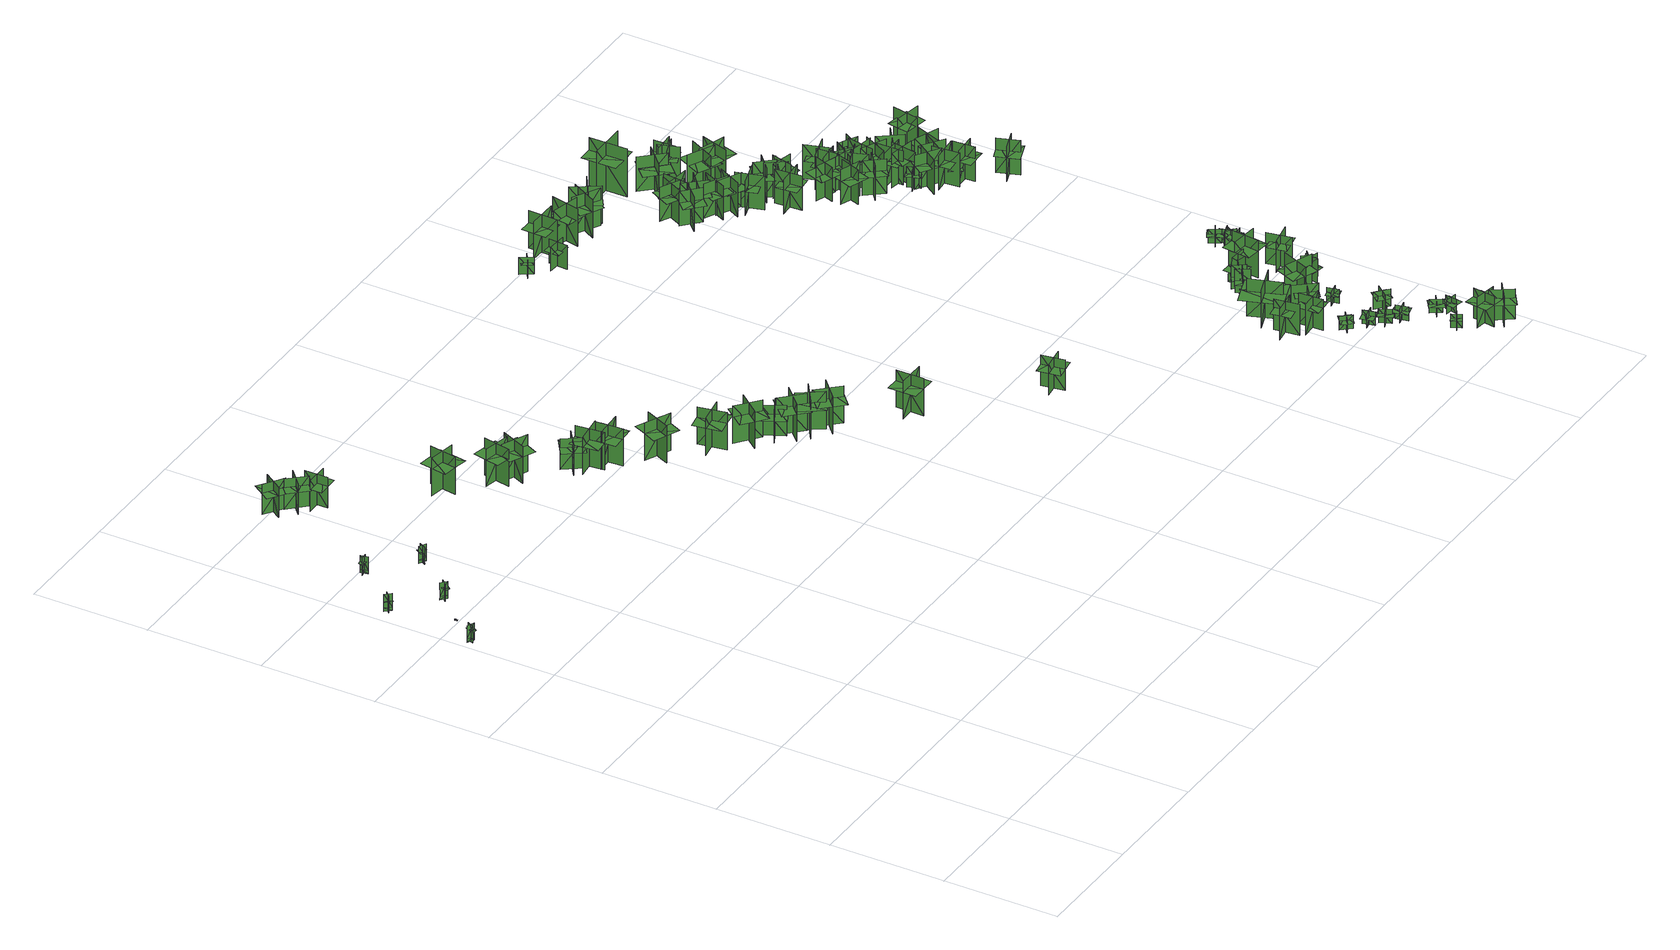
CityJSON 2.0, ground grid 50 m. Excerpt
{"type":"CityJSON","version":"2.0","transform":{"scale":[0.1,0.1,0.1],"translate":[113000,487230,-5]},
"CityObjects":{
"tree1":{"type":"SolitaryVegetationObject","geometry":[{"type":"MultiSurface","lod":"1","boundaries":[[[0,1,2]],[[0,2,3]],[[4,5,6]],[[4,6,7]],[[8,9,5]],[[8,5,4]],[[10,11,1]],[[10,1,0]],[[12,13,14]],[[12,14,15]],[[16,17,18]],[[16,18,19]]]}]},
"tree2":{"type":"SolitaryVegetationObject","geometry":[{"type":"MultiSurface","lod":"1","boundaries":[[[20,21,22]],[[20,22,23]],[[24,25,26]],[[24,26,27]],[[28,29,25]],[[28,25,24]],[[30,31,21]],[[30,21,20]],[[32,33,34]],[[32,34,35]],[[36,37,38]],[[36,38,39]]]}]},
"tree3":{"type":"SolitaryVegetationObject","geometry":[{"type":"MultiSurface","lod":"1","boundaries":[[[40,41,42]],[[40,42,43]],[[44,45,46]],[[44,46,47]],[[48,49,45]],[[48,45,44]],[[50,51,41]],[[50,41,40]],[[52,53,54]],[[52,54,55]],[[56,57,58]],[[56,58,59]]]}]},
"tree4":{"type":"SolitaryVegetationObject","geometry":[{"type":"MultiSurface","lod":"1","boundaries":[[[60,61,62]],[[60,62,63]],[[64,65,66]],[[64,66,67]],[[68,69,65]],[[68,65,64]],[[70,71,61]],[[70,61,60]],[[72,73,74]],[[72,74,75]],[[76,77,78]],[[76,78,79]]]}]},
"tree5":{"type":"SolitaryVegetationObject","geometry":[{"type":"MultiSurface","lod":"1","boundaries":[[[80,81,82]],[[80,82,83]],[[84,85,86]],[[84,86,87]],[[88,89,85]],[[88,85,84]],[[90,91,81]],[[90,81,80]],[[92,93,94]],[[92,94,95]],[[96,97,98]],[[96,98,99]]]}]},
"tree6":{"type":"SolitaryVegetationObject","geometry":[{"type":"MultiSurface","lod":"1","boundaries":[[[100,101,102]],[[100,102,103]],[[104,105,106]],[[104,106,107]],[[108,109,105]],[[108,105,104]],[[110,111,101]],[[110,101,100]],[[112,113,114]],[[112,114,115]],[[116,117,118]],[[116,118,119]]]}]},
"tree7":{"type":"SolitaryVegetationObject","geometry":[{"type":"MultiSurface","lod":"1","boundaries":[[[120,121,122]],[[120,122,123]],[[124,125,126]],[[124,126,127]],[[128,129,130]],[[128,130,131]],[[128,131,132]],[[128,132,133]]]}]},
"tree8":{"type":"SolitaryVegetationObject","geometry":[{"type":"MultiSurface","lod":"1","boundaries":[[[134,135,136]],[[134,136,137]],[[138,139,140]],[[138,140,141]],[[142,143,144]],[[142,144,145]],[[142,145,146]],[[142,146,147]]]}]},
"tree9":{"type":"SolitaryVegetationObject","geometry":[{"type":"MultiSurface","lod":"1","boundaries":[[[148,149,150]],[[148,150,151]],[[152,153,154]],[[152,154,155]],[[156,157,158]],[[156,158,159]],[[156,159,160]],[[156,160,161]]]}]},
"tree10":{"type":"SolitaryVegetationObject","geometry":[{"type":"MultiSurface","lod":"1","boundaries":[[[162,163,164]],[[162,164,165]],[[166,167,168]],[[166,168,169]],[[170,171,172]],[[170,172,173]],[[170,173,174]],[[170,174,175]]]}]},
"tree11":{"type":"SolitaryVegetationObject","geometry":[{"type":"MultiSurface","lod":"1","boundaries":[[[176,177,178]],[[176,178,179]],[[180,181,182]],[[180,182,183]],[[184,185,186]],[[184,186,187]],[[184,187,188]],[[184,188,189]]]}]},
"tree12":{"type":"SolitaryVegetationObject","geometry":[{"type":"MultiSurface","lod":"1","boundaries":[[[190,191,192]],[[190,192,193]],[[194,195,196]],[[194,196,197]],[[198,199,200]],[[198,200,201]],[[198,201,202]],[[198,202,203]]]}]},
"tree13":{"type":"SolitaryVegetationObject","geometry":[{"type":"MultiSurface","lod":"1","boundaries":[[[204,205,206]],[[204,206,207]],[[208,209,210]],[[208,210,211]],[[212,213,214]],[[212,214,215]],[[212,215,216]],[[212,216,217]]]}]},
"tree14":{"type":"SolitaryVegetationObject","geometry":[{"type":"MultiSurface","lod":"1","boundaries":[[[218,219,220]],[[218,220,221]],[[222,223,224]],[[222,224,225]],[[226,227,228]],[[226,228,229]],[[226,229,230]],[[226,230,231]]]}]},
"tree15":{"type":"SolitaryVegetationObject","geometry":[{"type":"MultiSurface","lod":"1","boundaries":[[[232,233,234]],[[232,234,235]],[[236,237,238]],[[236,238,239]],[[240,241,242]],[[240,242,243]],[[240,243,244]],[[240,244,245]]]}]},
"tree16":{"type":"SolitaryVegetationObject","geometry":[{"type":"MultiSurface","lod":"1","boundaries":[[[246,247,248]],[[246,248,249]],[[250,251,252]],[[250,252,253]],[[254,255,256]],[[254,256,257]],[[254,257,258]],[[254,258,259]]]}]},
"tree17":{"type":"SolitaryVegetationObject","geometry":[{"type":"MultiSurface","lod":"1","boundaries":[[[260,261,262]],[[260,262,263]],[[264,265,266]],[[264,266,267]],[[268,269,270]],[[268,270,271]],[[268,271,272]],[[268,272,273]]]}]},
"tree18":{"type":"SolitaryVegetationObject","geometry":[{"type":"MultiSurface","lod":"1","boundaries":[[[274,275,276]],[[274,276,277]],[[278,279,280]],[[278,280,281]],[[282,283,284]],[[282,284,285]],[[282,285,286]],[[282,286,287]]]}]},
"tree19":{"type":"SolitaryVegetationObject","geometry":[{"type":"MultiSurface","lod":"1","boundaries":[[[288,289,290]],[[288,290,291]],[[292,293,294]],[[292,294,295]],[[296,297,298]],[[296,298,299]],[[296,299,300]],[[296,300,301]]]}]},
"tree20":{"type":"SolitaryVegetationObject","geometry":[{"type":"MultiSurface","lod":"1","boundaries":[[[302,303,304]],[[302,304,305]],[[306,307,308]],[[306,308,309]],[[310,311,312]],[[310,312,313]],[[310,313,314]],[[310,314,315]]]}]},
"tree21":{"type":"SolitaryVegetationObject","geometry":[{"type":"MultiSurface","lod":"1","boundaries":[[[316,317,318]],[[316,318,319]],[[320,321,322]],[[320,322,323]],[[324,325,326]],[[324,326,327]],[[324,327,328]],[[324,328,329]]]}]},
"tree22":{"type":"SolitaryVegetationObject","geometry":[{"type":"MultiSurface","lod":"1","boundaries":[[[330,331,332]],[[330,332,333]],[[334,335,336]],[[334,336,337]],[[338,339,340]],[[338,340,341]],[[338,341,342]],[[338,342,343]]]}]},
"tree23":{"type":"SolitaryVegetationObject","geometry":[{"type":"MultiSurface","lod":"1","boundaries":[[[344,345,346]],[[344,346,347]],[[348,349,350]],[[348,350,351]],[[352,353,354]],[[352,354,355]],[[352,355,356]],[[352,356,357]]]}]},
"tree24":{"type":"SolitaryVegetationObject","geometry":[{"type":"MultiSurface","lod":"1","boundaries":[[[358,359,360]],[[358,360,361]],[[362,363,364]],[[362,364,365]],[[366,367,368]],[[366,368,369]],[[366,369,370]],[[366,370,371]]]}]},
"tree25":{"type":"SolitaryVegetationObject","geometry":[{"type":"MultiSurface","lod":"1","boundaries":[[[372,373,374]],[[372,374,375]],[[376,377,378]],[[376,378,379]],[[380,381,382]],[[380,382,383]],[[380,383,384]],[[380,384,385]]]}]},
"tree26":{"type":"SolitaryVegetationObject","geometry":[{"type":"MultiSurface","lod":"1","boundaries":[[[386,387,388]],[[386,388,389]],[[390,391,392]],[[390,392,393]],[[394,395,396]],[[394,396,397]],[[394,397,398]],[[394,398,399]]]}]},
"tree27":{"type":"SolitaryVegetationObject","geometry":[{"type":"MultiSurface","lod":"1","boundaries":[[[400,401,402]],[[400,402,403]],[[404,405,406]],[[404,406,407]],[[408,409,410]],[[408,410,411]],[[408,411,412]],[[408,412,413]]]}]},
"tree28":{"type":"SolitaryVegetationObject","geometry":[{"type":"MultiSurface","lod":"1","boundaries":[[[414,415,416]],[[414,416,417]],[[418,419,420]],[[418,420,421]],[[422,423,424]],[[422,424,425]],[[422,426,427]],[[422,427,423]]]}]},
"tree29":{"type":"SolitaryVegetationObject","geometry":[{"type":"MultiSurface","lod":"1","boundaries":[[[428,429,430]],[[428,430,431]],[[432,433,434]],[[432,434,435]],[[436,437,438]],[[436,438,439]],[[436,439,440]],[[436,440,441]]]}]},
"tree30":{"type":"SolitaryVegetationObject","geometry":[{"type":"MultiSurface","lod":"1","boundaries":[[[442,443,444]],[[442,444,445]],[[446,447,448]],[[446,448,449]],[[450,451,452]],[[450,452,453]],[[450,454,455]],[[450,455,451]]]}]},
"tree31":{"type":"SolitaryVegetationObject","geometry":[{"type":"MultiSurface","lod":"1","boundaries":[[[456,457,458]],[[456,458,459]],[[460,461,462]],[[460,462,463]],[[464,465,466]],[[464,466,467]],[[464,467,468]],[[464,468,469]]]}]},
"tree32":{"type":"SolitaryVegetationObject","geometry":[{"type":"MultiSurface","lod":"1","boundaries":[[[470,471,472]],[[470,472,473]],[[474,475,476]],[[474,476,477]],[[478,479,480]],[[478,480,481]],[[478,481,482]],[[478,482,483]]]}]},
"tree33":{"type":"SolitaryVegetationObject","geometry":[{"type":"MultiSurface","lod":"1","boundaries":[[[484,485,486]],[[484,486,487]],[[488,489,490]],[[488,490,491]],[[492,493,494]],[[492,494,495]],[[492,495,496]],[[492,496,497]]]}]},
"tree34":{"type":"SolitaryVegetationObject","geometry":[{"type":"MultiSurface","lod":"1","boundaries":[[[498,499,500]],[[498,500,501]],[[502,503,504]],[[502,504,505]],[[506,507,508]],[[506,508,509]],[[506,509,510]],[[506,510,511]]]}]},
"tree35":{"type":"SolitaryVegetationObject","geometry":[{"type":"MultiSurface","lod":"1","boundaries":[[[512,513,514]],[[512,514,515]],[[516,517,518]],[[516,518,519]],[[520,521,522]],[[520,522,523]],[[520,524,525]],[[520,525,521]]]}]},
"tree36":{"type":"SolitaryVegetationObject","geometry":[{"type":"MultiSurface","lod":"1","boundaries":[[[526,527,528]],[[526,528,529]],[[530,531,532]],[[530,532,533]],[[534,535,536]],[[534,536,537]],[[534,537,538]],[[534,538,539]]]}]},
"tree37":{"type":"SolitaryVegetationObject","geometry":[{"type":"MultiSurface","lod":"1","boundaries":[[[540,541,542]],[[540,542,543]],[[544,545,546]],[[544,546,547]],[[548,549,550]],[[548,550,551]],[[548,551,552]],[[548,552,553]]]}]},
"tree38":{"type":"SolitaryVegetationObject","geometry":[{"type":"MultiSurface","lod":"1","boundaries":[[[554,555,556]],[[554,556,557]],[[558,559,560]],[[558,560,561]],[[562,563,564]],[[562,564,565]],[[562,565,566]],[[562,566,567]]]}]},
"tree39":{"type":"SolitaryVegetationObject","geometry":[{"type":"MultiSurface","lod":"1","boundaries":[[[568,569,570]],[[568,570,571]],[[572,573,574]],[[572,574,575]],[[576,577,578]],[[576,578,579]],[[576,579,580]],[[576,580,581]]]}]},
"tree40":{"type":"SolitaryVegetationObject","geometry":[{"type":"MultiSurface","lod":"1","boundaries":[[[582,583,584]],[[582,584,585]],[[586,587,588]],[[586,588,589]],[[590,591,587]],[[590,587,586]],[[592,593,583]],[[592,583,582]],[[582,583,594]],[[582,594,595]],[[582,596,597]],[[582,597,583]]]}]},
"tree41":{"type":"SolitaryVegetationObject","geometry":[{"type":"MultiSurface","lod":"1","boundaries":[[[598,599,600]],[[598,600,601]],[[602,603,604]],[[602,604,605]],[[606,607,608]],[[606,608,609]],[[606,609,610]],[[606,610,611]]]}]},
"tree42":{"type":"SolitaryVegetationObject","geometry":[{"type":"MultiSurface","lod":"1","boundaries":[[[612,613,614]],[[612,614,615]],[[616,617,618]],[[616,618,619]],[[620,621,622]],[[620,622,623]],[[620,624,625]],[[620,625,621]]]}]},
"tree43":{"type":"SolitaryVegetationObject","geometry":[{"type":"MultiSurface","lod":"1","boundaries":[[[626,627,628]],[[626,628,629]],[[630,631,632]],[[630,632,633]],[[634,635,636]],[[634,636,637]],[[634,637,638]],[[634,638,639]]]}]},
"tree44":{"type":"SolitaryVegetationObject","geometry":[{"type":"MultiSurface","lod":"1","boundaries":[[[640,641,642]],[[640,642,643]],[[644,645,646]],[[644,646,647]],[[648,649,650]],[[648,650,651]],[[648,651,652]],[[648,652,653]]]}]},
"tree45":{"type":"SolitaryVegetationObject","geometry":[{"type":"MultiSurface","lod":"1","boundaries":[[[654,655,656]],[[654,656,657]],[[658,659,660]],[[658,660,661]],[[662,663,659]],[[662,659,658]],[[664,665,655]],[[664,655,654]],[[654,655,666]],[[654,666,667]],[[654,668,669]],[[654,669,655]]]}]},
"tree46":{"type":"SolitaryVegetationObject","geometry":[{"type":"MultiSurface","lod":"1","boundaries":[[[670,671,672]],[[670,672,673]],[[674,675,676]],[[674,676,677]],[[678,679,680]],[[678,680,681]],[[678,682,683]],[[678,683,679]]]}]},
"tree47":{"type":"SolitaryVegetationObject","geometry":[{"type":"MultiSurface","lod":"1","boundaries":[[[684,685,686]],[[684,686,687]],[[688,689,690]],[[688,690,691]],[[692,693,694]],[[692,694,695]],[[692,695,696]],[[692,696,697]]]}]},
"tree48":{"type":"SolitaryVegetationObject","geometry":[{"type":"MultiSurface","lod":"1","boundaries":[[[698,699,700]],[[698,700,701]],[[702,703,704]],[[702,704,705]],[[706,707,708]],[[706,708,709]],[[706,709,710]],[[706,710,711]]]}]},
"tree49":{"type":"SolitaryVegetationObject","geometry":[{"type":"MultiSurface","lod":"1","boundaries":[[[712,713,714]],[[712,714,715]],[[716,717,718]],[[716,718,719]],[[720,721,722]],[[720,722,723]],[[720,723,724]],[[720,724,725]]]}]},
"tree50":{"type":"SolitaryVegetationObject","geometry":[{"type":"MultiSurface","lod":"1","boundaries":[[[726,727,728]],[[726,728,729]],[[730,731,732]],[[730,732,733]],[[734,735,731]],[[734,731,730]],[[736,737,727]],[[736,727,726]],[[726,727,738]],[[726,738,739]],[[726,740,741]],[[726,741,727]]]}]},
"tree51":{"type":"SolitaryVegetationObject","geometry":[{"type":"MultiSurface","lod":"1","boundaries":[[[742,743,744]],[[742,744,745]],[[746,747,748]],[[746,748,749]],[[750,751,752]],[[750,752,753]],[[750,753,754]],[[750,754,755]]]}]},
"tree52":{"type":"SolitaryVegetationObject","geometry":[{"type":"MultiSurface","lod":"1","boundaries":[[[756,757,758]],[[756,758,759]],[[760,761,762]],[[760,762,763]],[[764,765,766]],[[764,766,767]],[[764,767,768]],[[764,768,769]]]}]},
"tree53":{"type":"SolitaryVegetationObject","geometry":[{"type":"MultiSurface","lod":"1","boundaries":[[[770,771,772]],[[770,772,773]],[[774,775,776]],[[774,776,777]],[[778,779,780]],[[778,780,781]],[[778,781,782]],[[778,782,783]]]}]},
"tree54":{"type":"SolitaryVegetationObject","geometry":[{"type":"MultiSurface","lod":"1","boundaries":[[[784,785,786]],[[784,786,787]],[[788,789,790]],[[788,790,791]],[[792,793,794]],[[792,794,795]],[[792,795,796]],[[792,796,797]]]}]},
"tree55":{"type":"SolitaryVegetationObject","geometry":[{"type":"MultiSurface","lod":"1","boundaries":[[[798,799,800]],[[798,800,801]],[[802,803,804]],[[802,804,805]],[[806,807,808]],[[806,808,809]],[[806,809,810]],[[806,810,811]]]}]},
"tree56":{"type":"SolitaryVegetationObject","geometry":[{"type":"MultiSurface","lod":"1","boundaries":[[[812,813,814]],[[812,814,815]],[[816,817,818]],[[816,818,819]],[[820,821,822]],[[820,822,823]],[[820,823,824]],[[820,824,825]]]}]},
"tree57":{"type":"SolitaryVegetationObject","geometry":[{"type":"MultiSurface","lod":"1","boundaries":[[[826,827,828]],[[826,828,829]],[[830,831,832]],[[830,832,833]],[[834,835,831]],[[834,831,830]],[[836,837,827]],[[836,827,826]],[[826,827,838]],[[826,838,839]],[[826,840,841]],[[826,841,827]]]}]},
"tree58":{"type":"SolitaryVegetationObject","geometry":[{"type":"MultiSurface","lod":"1","boundaries":[[[842,843,844]],[[842,844,845]],[[846,847,848]],[[846,848,849]],[[850,851,847]],[[850,847,846]],[[852,853,843]],[[852,843,842]],[[842,843,854]],[[842,854,855]],[[842,856,857]],[[842,857,843]]]}]},
"tree59":{"type":"SolitaryVegetationObject","geometry":[{"type":"MultiSurface","lod":"1","boundaries":[[[858,859,860]],[[858,860,861]],[[862,863,864]],[[862,864,865]],[[866,867,868]],[[866,868,869]],[[866,869,870]],[[866,870,871]]]}]},
"tree60":{"type":"SolitaryVegetationObject","geometry":[{"type":"MultiSurface","lod":"1","boundaries":[[[872,873,874]],[[872,874,875]],[[876,877,878]],[[876,878,879]],[[880,881,882]],[[880,882,883]],[[880,883,884]],[[880,884,885]]]}]},
"tree61":{"type":"SolitaryVegetationObject","geometry":[{"type":"MultiSurface","lod":"1","boundaries":[[[886,887,888]],[[886,888,889]],[[890,891,892]],[[890,892,893]],[[894,895,896]],[[894,896,897]],[[894,898,899]],[[894,899,895]]]}]},
"tree62":{"type":"SolitaryVegetationObject","geometry":[{"type":"MultiSurface","lod":"1","boundaries":[[[900,901,902]],[[900,902,903]],[[904,905,906]],[[904,906,907]],[[908,909,910]],[[908,910,911]],[[908,912,913]],[[908,913,909]]]}]},
"tree63":{"type":"SolitaryVegetationObject","geometry":[{"type":"MultiSurface","lod":"1","boundaries":[[[914,915,916]],[[914,916,917]],[[918,919,920]],[[918,920,921]],[[922,923,924]],[[922,924,925]],[[922,925,926]],[[922,926,927]]]}]},
"tree64":{"type":"SolitaryVegetationObject","geometry":[{"type":"MultiSurface","lod":"1","boundaries":[[[928,929,930]],[[928,930,931]],[[932,933,934]],[[932,934,935]],[[936,937,938]],[[936,938,939]],[[936,939,940]],[[936,940,941]]]}]},
"tree65":{"type":"SolitaryVegetationObject","geometry":[{"type":"MultiSurface","lod":"1","boundaries":[[[942,943,944]],[[942,944,945]],[[946,947,948]],[[946,948,949]],[[950,951,952]],[[950,952,953]],[[950,954,955]],[[950,955,951]]]}]},
"tree66":{"type":"SolitaryVegetationObject","geometry":[{"type":"MultiSurface","lod":"1","boundaries":[[[956,957,958]],[[956,958,959]],[[960,961,962]],[[960,962,963]],[[964,965,966]],[[964,966,967]],[[964,968,969]],[[964,969,965]]]}]},
"tree67":{"type":"SolitaryVegetationObject","geometry":[{"type":"MultiSurface","lod":"1","boundaries":[[[970,971,972]],[[970,972,973]],[[974,975,976]],[[974,976,977]],[[978,979,980]],[[978,980,981]],[[978,981,982]],[[978,982,983]]]}]},
"tree68":{"type":"SolitaryVegetationObject","geometry":[{"type":"MultiSurface","lod":"1","boundaries":[[[984,985,986]],[[984,986,987]],[[988,989,990]],[[988,990,991]],[[992,993,994]],[[992,994,995]],[[992,995,996]],[[992,996,997]]]}]},
"tree69":{"type":"SolitaryVegetationObject","geometry":[{"type":"MultiSurface","lod":"1","boundaries":[[[998,999,1000]],[[998,1000,1001]],[[1002,1003,1004]],[[1002,1004,1005]],[[1006,1007,1008]],[[1006,1008,1009]],[[1006,1009,1010]],[[1006,1010,1011]]]}]},
"tree70":{"type":"SolitaryVegetationObject","geometry":[{"type":"MultiSurface","lod":"1","boundaries":[[[1012,1013,1014]],[[1012,1014,1015]],[[1016,1017,1018]],[[1016,1018,1019]],[[1020,1021,1022]],[[1020,1022,1023]],[[1020,1023,1024]],[[1020,1024,1025]]]}]},
"tree71":{"type":"SolitaryVegetationObject","geometry":[{"type":"MultiSurface","lod":"1","boundaries":[[[1026,1027,1028]],[[1026,1028,1029]],[[1030,1031,1032]],[[1030,1032,1033]],[[1034,1035,1036]],[[1034,1036,1037]],[[1034,1038,1039]],[[1034,1039,1035]]]}]},
"tree72":{"type":"SolitaryVegetationObject","geometry":[{"type":"MultiSurface","lod":"1","boundaries":[[[1040,1041,1042]],[[1040,1042,1043]],[[1044,1045,1046]],[[1044,1046,1047]],[[1048,1049,1050]],[[1048,1050,1051]],[[1048,1051,1052]],[[1048,1052,1053]]]}]},
"tree73":{"type":"SolitaryVegetationObject","geometry":[{"type":"MultiSurface","lod":"1","boundaries":[[[1054,1055,1056]],[[1054,1056,1057]],[[1058,1059,1060]],[[1058,1060,1061]],[[1062,1063,1064]],[[1062,1064,1065]],[[1062,1065,1066]],[[1062,1066,1067]]]}]},
"tree74":{"type":"SolitaryVegetationObject","geometry":[{"type":"MultiSurface","lod":"1","boundaries":[[[1068,1069,1070]],[[1068,1070,1071]],[[1072,1073,1074]],[[1072,1074,1075]],[[1076,1077,1078]],[[1076,1078,1079]],[[1076,1079,1080]],[[1076,1080,1081]]]}]},
"tree75":{"type":"SolitaryVegetationObject","geometry":[{"type":"MultiSurface","lod":"1","boundaries":[[[1082,1083,1084]],[[1082,1084,1085]],[[1086,1087,1088]],[[1086,1088,1089]],[[1090,1091,1092]],[[1090,1092,1093]],[[1090,1094,1095]],[[1090,1095,1091]]]}]},
"tree76":{"type":"SolitaryVegetationObject","geometry":[{"type":"MultiSurface","lod":"1","boundaries":[[[1096,1097,1098]],[[1096,1098,1099]],[[1100,1101,1102]],[[1100,1102,1103]],[[1104,1105,1106]],[[1104,1106,1107]],[[1104,1108,1109]],[[1104,1109,1105]]]}]},
"tree77":{"type":"SolitaryVegetationObject","geometry":[{"type":"MultiSurface","lod":"1","boundaries":[[[1110,1111,1112]],[[1110,1112,1113]],[[1114,1115,1116]],[[1114,1116,1117]],[[1118,1119,1120]],[[1118,1120,1121]],[[1118,1121,1122]],[[1118,1122,1123]]]}]},
"tree78":{"type":"SolitaryVegetationObject","geometry":[{"type":"MultiSurface","lod":"1","boundaries":[[[1124,1125,1126]],[[1124,1126,1127]],[[1128,1129,1130]],[[1128,1130,1131]],[[1132,1133,1134]],[[1132,1134,1135]],[[1132,1135,1136]],[[1132,1136,1137]]]}]},
"tree79":{"type":"SolitaryVegetationObject","geometry":[{"type":"MultiSurface","lod":"1","boundaries":[[[1138,1139,1140]],[[1138,1140,1141]],[[1142,1143,1144]],[[1142,1144,1145]],[[1146,1147,1148]],[[1146,1148,1149]],[[1146,1150,1151]],[[1146,1151,1147]]]}]},
"tree80":{"type":"SolitaryVegetationObject","geometry":[{"type":"MultiSurface","lod":"1","boundaries":[[[1152,1153,1154]],[[1152,1154,1155]],[[1156,1157,1158]],[[1156,1158,1159]],[[1160,1161,1162]],[[1160,1162,1163]],[[1160,1164,1165]],[[1160,1165,1161]]]}]},
"tree81":{"type":"SolitaryVegetationObject","geometry":[{"type":"MultiSurface","lod":"1","boundaries":[[[1166,1167,1168]],[[1166,1168,1169]],[[1170,1171,1172]],[[1170,1172,1173]],[[1174,1175,1176]],[[1174,1176,1177]],[[1174,1177,1178]],[[1174,1178,1179]]]}]},
"tree82":{"type":"SolitaryVegetationObject","geometry":[{"type":"MultiSurface","lod":"1","boundaries":[[[1180,1181,1182]],[[1180,1182,1183]],[[1184,1185,1186]],[[1184,1186,1187]],[[1188,1189,1190]],[[1188,1190,1191]],[[1188,1191,1192]],[[1188,1192,1193]]]}]},
"tree83":{"type":"SolitaryVegetationObject","geometry":[{"type":"MultiSurface","lod":"1","boundaries":[[[1194,1195,1196]],[[1194,1196,1197]],[[1198,1199,1200]],[[1198,1200,1201]],[[1202,1203,1204]],[[1202,1204,1205]],[[1202,1205,1206]],[[1202,1206,1207]]]}]},
"tree84":{"type":"SolitaryVegetationObject","geometry":[{"type":"MultiSurface","lod":"1","boundaries":[[[1208,1209,1210]],[[1208,1210,1211]],[[1212,1213,1214]],[[1212,1214,1215]],[[1216,1217,1218]],[[1216,1218,1219]],[[1216,1220,1221]],[[1216,1221,1217]]]}]},
"tree85":{"type":"SolitaryVegetationObject","geometry":[{"type":"MultiSurface","lod":"1","boundaries":[[[1222,1223,1224]],[[1222,1224,1225]],[[1226,1227,1228]],[[1226,1228,1229]],[[1230,1231,1232]],[[1230,1232,1233]],[[1230,1233,1234]],[[1230,1234,1235]]]}]},
"tree86":{"type":"SolitaryVegetationObject","geometry":[{"type":"MultiSurface","lod":"1","boundaries":[[[1236,1237,1238]],[[1236,1238,1239]],[[1240,1241,1242]],[[1240,1242,1243]],[[1244,1245,1246]],[[1244,1246,1247]],[[1244,1247,1248]],[[1244,1248,1249]]]}]},
"tree87":{"type":"SolitaryVegetationObject","geometry":[{"type":"MultiSurface","lod":"1","boundaries":[[[1250,1251,1252]],[[1250,1252,1253]],[[1254,1255,1256]],[[1254,1256,1257]],[[1258,1259,1260]],[[1258,1260,1261]],[[1258,1261,1262]],[[1258,1262,1263]]]}]},
"tree88":{"type":"SolitaryVegetationObject","geometry":[{"type":"MultiSurface","lod":"1","boundaries":[[[1264,1265,1266]],[[1264,1266,1267]],[[1268,1269,1270]],[[1268,1270,1271]],[[1272,1273,1274]],[[1272,1274,1275]],[[1272,1275,1276]],[[1272,1276,1277]]]}]},
"tree89":{"type":"SolitaryVegetationObject","geometry":[{"type":"MultiSurface","lod":"1","boundaries":[[[1278,1279,1280]],[[1278,1280,1281]],[[1282,1283,1284]],[[1282,1284,1285]],[[1286,1287,1288]],[[1286,1288,1289]],[[1286,1289,1290]],[[1286,1290,1291]]]}]},
"tree90":{"type":"SolitaryVegetationObject","geometry":[{"type":"MultiSurface","lod":"1","boundaries":[[[1292,1293,1294]],[[1292,1294,1295]],[[1296,1297,1298]],[[1296,1298,1299]],[[1300,1301,1302]],[[1300,1302,1303]],[[1300,1303,1304]],[[1300,1304,1305]]]}]},
"tree91":{"type":"SolitaryVegetationObject","geometry":[{"type":"MultiSurface","lod":"1","boundaries":[[[1306,1307,1308]],[[1306,1308,1309]],[[1310,1311,1312]],[[1310,1312,1313]],[[1314,1315,1316]],[[1314,1316,1317]],[[1314,1318,1319]],[[1314,1319,1315]]]}]},
"tree92":{"type":"SolitaryVegetationObject","geometry":[{"type":"MultiSurface","lod":"1","boundaries":[[[1320,1321,1322]],[[1320,1322,1323]],[[1324,1325,1326]],[[1324,1326,1327]],[[1328,1329,1330]],[[1328,1330,1331]],[[1328,1331,1332]],[[1328,1332,1333]]]}]},
"tree93":{"type":"SolitaryVegetationObject","geometry":[{"type":"MultiSurface","lod":"1","boundaries":[[[1334,1335,1336]],[[1334,1336,1337]],[[1338,1339,1340]],[[1338,1340,1341]],[[1342,1343,1344]],[[1342,1344,1345]],[[1342,1346,1347]],[[1342,1347,1343]]]}]},
"tree94":{"type":"SolitaryVegetationObject","geometry":[{"type":"MultiSurface","lod":"1","boundaries":[[[1348,1349,1350]],[[1348,1350,1351]],[[1352,1353,1354]],[[1352,1354,1355]],[[1356,1357,1358]],[[1356,1358,1359]],[[1356,1360,1361]],[[1356,1361,1357]]]}]},
"tree95":{"type":"SolitaryVegetationObject","geometry":[{"type":"MultiSurface","lod":"1","boundaries":[[[1362,1363,1364]],[[1362,1364,1365]],[[1366,1367,1368]],[[1366,1368,1369]],[[1370,1371,1372]],[[1370,1372,1373]],[[1370,1373,1374]],[[1370,1374,1375]]]}]},
"tree96":{"type":"SolitaryVegetationObject","geometry":[{"type":"MultiSurface","lod":"1","boundaries":[[[1376,1377,1378]],[[1376,1378,1379]],[[1380,1381,1382]],[[1380,1382,1383]],[[1384,1385,1386]],[[1384,1386,1387]],[[1384,1387,1388]],[[1384,1388,1389]]]}]},
"tree97":{"type":"SolitaryVegetationObject","geometry":[{"type":"MultiSurface","lod":"1","boundaries":[[[1390,1391,1392]],[[1390,1392,1393]],[[1394,1395,1396]],[[1394,1396,1397]],[[1398,1399,1400]],[[1398,1400,1401]],[[1398,1401,1402]],[[1398,1402,1403]]]}]},
"tree98":{"type":"SolitaryVegetationObject","geometry":[{"type":"MultiSurface","lod":"1","boundaries":[[[1404,1405,1406]],[[1404,1406,1407]],[[1408,1409,1410]],[[1408,1410,1411]],[[1412,1413,1414]],[[1412,1414,1415]],[[1412,1416,1417]],[[1412,1417,1413]]]}]},
"tree99":{"type":"SolitaryVegetationObject","geometry":[{"type":"MultiSurface","lod":"1","boundaries":[[[1418,1419,1420]],[[1418,1420,1421]],[[1422,1423,1424]],[[1422,1424,1425]],[[1426,1427,1428]],[[1426,1428,1429]],[[1426,1430,1431]],[[1426,1431,1427]]]}]}
},
"vertices":[
[29,2394,39],[15,2365,39],[14,2365,100],[28,2394,100],[6,2386,40],[35,2372,40],[35,2372,100],[6,2386,100],[6,2386,23],[35,2372,23],[28,2394,23],[14,2365,23],[28,2394,69],[14,2365,69],[29,2358,75],[43,2387,75],[16,2369,79],[27,2391,79],[16,2396,82],[5,2374,82],
[53,2742,42],[32,2766,42],[32,2767,103],[54,2742,103],[55,2767,42],[31,2745,42],[31,2745,103],[55,2766,103],[55,2766,26],[31,2745,26],[54,2742,26],[32,2767,26],[54,2742,72],[32,2766,72],[20,2755,78],[41,2731,78],[35,2763,81],[51,2745,81],[60,2753,85],[44,2771,85],
[117,2496,25],[121,2496,25],[121,2504,25],[117,2504,25],[119,2496,27],[119,2496,23],[119,2504,23],[119,2504,27],[119,2494,27],[119,2494,23],[117,2494,25],[121,2494,25],[117,2500,25],[121,2500,25],[121,2501,23],[117,2501,23],[121,2501,25],[118,2501,25],[118,2502,27],[121,2502,27],
[229,2621,45],[208,2597,45],[208,2597,105],[229,2621,105],[205,2619,45],[229,2598,45],[229,2598,105],[205,2620,105],[205,2620,28],[229,2598,28],[229,2621,28],[208,2597,28],[229,2621,74],[208,2597,74],[220,2586,80],[241,2611,80],[211,2600,84],[226,2619,84],[217,2627,87],[201,2608,87],
[201,2958,47],[233,2963,47],[233,2963,108],[201,2958,108],[221,2944,47],[216,2976,47],[216,2976,108],[221,2944,108],[221,2944,31],[216,2976,31],[201,2958,31],[233,2963,31],[201,2958,76],[233,2963,76],[231,2979,82],[199,2974,82],[229,2962,86],[205,2958,86],[207,2946,89],[231,2950,89],
[389,2794,45],[406,2821,45],[406,2821,106],[389,2793,106],[412,2799,45],[385,2816,45],[385,2816,106],[412,2799,106],[412,2799,29],[385,2816,29],[389,2793,29],[406,2821,29],[389,2793,75],[406,2821,75],[392,2830,81],[375,2802,81],[404,2817,84],[391,2796,84],[402,2790,88],[414,2811,88],
[368,3494,39],[450,3438,39],[450,3438,177],[368,3494,177],[380,3429,39],[436,3512,39],[436,3512,177],[380,3429,177],[380,3429,138],[421,3401,138],[477,3484,138],[436,3512,138],[395,3540,138],[339,3457,138],
[438,3439,41],[505,3366,41],[505,3366,179],[438,3439,179],[434,3373,41],[508,3440,41],[508,3440,179],[434,3373,179],[434,3373,141],[468,3336,141],[541,3404,141],[508,3440,141],[474,3477,141],[401,3410,141],
[532,3301,39],[529,3400,39],[529,3400,178],[532,3301,178],[578,3348,39],[478,3346,39],[478,3346,178],[578,3348,178],[578,3348,139],[576,3398,139],[477,3396,139],[478,3346,139],[479,3296,139],[579,3299,139],
[926,2982,36],[806,3002,36],[806,3002,206],[926,2982,206],[879,3048,36],[860,2928,36],[860,2928,206],[879,3048,206],[879,3048,158],[819,3058,158],[800,2938,158],[860,2928,158],[920,2918,158],[940,3038,158],
[1029,2897,39],[1005,2777,39],[1005,2777,208],[1029,2897,208],[961,2852,39],[1081,2828,39],[1081,2828,208],[961,2852,208],[961,2852,161],[949,2793,161],[1068,2768,161],[1081,2828,161],[1093,2888,161],[974,2912,161],
[1018,2815,41],[1129,2765,41],[1129,2765,210],[1018,2815,210],[1046,2739,41],[1097,2850,41],[1097,2850,210],[1046,2739,210],[1046,2739,163],[1102,2714,163],[1152,2825,163],[1097,2850,163],[1042,2875,163],[991,2765,163],
[1207,2667,39],[1265,2587,39],[1265,2587,177],[1207,2667,177],[1196,2602,39],[1276,2660,39],[1276,2660,177],[1196,2602,177],[1196,2602,138],[1225,2561,138],[1305,2620,138],[1276,2660,138],[1247,2700,138],[1166,2642,138],
[1337,2588,40],[1216,2574,40],[1216,2574,210],[1337,2588,210],[1273,2639,40],[1287,2518,40],[1287,2518,210],[1273,2639,210],[1273,2639,162],[1213,2632,162],[1227,2511,162],[1287,2518,162],[1348,2525,162],[1334,2646,162],
[1335,2590,41],[1343,2469,41],[1343,2469,210],[1335,2590,210],[1281,2530,41],[1403,2537,41],[1403,2537,210],[1281,2530,210],[1281,2530,163],[1285,2469,163],[1406,2476,163],[1403,2537,163],[1399,2598,163],[1278,2590,163],
[1497,2447,39],[1446,2337,39],[1446,2337,208],[1497,2447,208],[1421,2420,39],[1531,2369,39],[1531,2369,208],[1421,2420,208],[1421,2420,161],[1395,2364,161],[1506,2313,161],[1531,2369,161],[1557,2424,161],[1446,2475,161],
[1688,2256,38],[1568,2235,38],[1568,2235,207],[1688,2256,207],[1622,2303,38],[1643,2183,38],[1643,2183,207],[1622,2303,207],[1622,2303,160],[1562,2293,160],[1583,2173,160],[1643,2183,160],[1703,2193,160],[1682,2313,160],
[1785,2110,39],[1690,2186,39],[1690,2186,209],[1785,2110,209],[1777,2191,39],[1701,2096,39],[1701,2096,209],[1777,2191,209],[1777,2191,161],[1729,2229,161],[1653,2134,161],[1701,2096,161],[1748,2058,161],[1824,2153,161],
[1838,2034,39],[1794,2123,39],[1794,2123,177],[1838,2034,177],[1860,2097,39],[1771,2052,39],[1771,2052,177],[1860,2097,177],[1860,2097,138],[1837,2141,138],[1748,2096,138],[1771,2052,138],[1793,2007,138],[1882,2052,138],
[1910,1987,39],[1824,2073,39],[1824,2073,208],[1910,1987,208],[1911,2068,39],[1824,1982,39],[1824,1982,208],[1911,2068,208],[1911,2068,161],[1868,2111,161],[1782,2025,161],[1824,1982,161],[1867,1939,161],[1954,2024,161],
[1963,2012,42],[1863,1943,42],[1863,1943,211],[1963,2012,211],[1884,2027,42],[1952,1927,42],[1952,1927,211],[1884,2027,211],[1884,2027,164],[1833,1993,164],[1902,1893,164],[1952,1927,164],[2002,1961,164],[1934,2062,164],
[2017,1888,44],[1934,1977,44],[1934,1977,213],[2017,1888,213],[2020,1969,44],[1931,1886,44],[1931,1886,213],[2020,1969,213],[2020,1969,166],[1979,2013,166],[1890,1930,166],[1931,1886,166],[1973,1841,166],[2062,1924,166],
[2163,1710,38],[2285,1710,38],[2285,1710,208],[2163,1710,208],[2221,1653,38],[2220,1774,38],[2220,1774,208],[2221,1653,208],[2221,1653,160],[2281,1653,160],[2281,1775,160],[2220,1774,160],[2159,1774,160],[2160,1653,160],
[2638,1271,41],[2622,1370,41],[2622,1370,179],[2638,1271,179],[2677,1325,41],[2579,1309,41],[2579,1309,179],[2677,1325,179],[2677,1325,140],[2669,1374,140],[2571,1359,140],[2579,1309,140],[2586,1260,140],[2685,1276,140],
[2374,3453,10],[2341,3501,10],[2341,3501,87],[2374,3453,87],[2381,3490,10],[2381,3490,87],[2333,3457,87],[2333,3457,10],[2381,3490,63],[2367,3510,63],[2329,3484,63],[2343,3464,63],[2356,3444,63],[2395,3470,63],
[2503,3402,10],[2421,3407,10],[2421,3407,119],[2503,3402,119],[2468,3441,10],[2468,3441,119],[2463,3360,119],[2463,3360,10],[2468,3441,84],[2434,3443,84],[2430,3378,84],[2464,3376,84],[2498,3374,84],[2502,3439,84],
[2523,3563,8],[2519,3435,8],[2519,3435,178],[2523,3563,178],[2464,3506,8],[2464,3506,178],[2592,3503,178],[2592,3503,8],[2464,3506,125],[2462,3453,125],[2564,3450,125],[2566,3503,125],[2568,3557,125],[2466,3560,125],
[3351,739,39],[3456,755,39],[3456,755,180],[3351,739,180],[3419,690,39],[3403,795,39],[3403,795,180],[3419,690,180],[3360,740,143],[3456,755,143],[3450,797,143],[3354,782,143],[3367,699,143],[3463,714,143],
[2624,3406,8],[2652,3531,8],[2652,3531,178],[2624,3406,178],[2693,3450,8],[2693,3450,178],[2568,3479,178],[2568,3479,8],[2693,3450,124],[2705,3502,124],[2605,3525,124],[2593,3473,124],[2581,3421,124],[2681,3398,124],
[3484,732,41],[3489,626,41],[3489,626,182],[3484,732,182],[3428,669,41],[3534,674,41],[3534,674,182],[3428,669,182],[3484,723,145],[3489,626,145],[3531,628,145],[3526,725,145],[3442,721,145],[3447,624,145],
[3393,844,37],[3393,844,207],[3531,893,207],[3531,893,37],[3437,933,37],[3437,933,207],[3485,799,207],[3485,799,37],[3430,953,152],[3361,928,152],[3420,762,152],[3490,787,152],[3559,812,152],[3499,978,152],
[3539,584,30],[3539,584,92],[3573,543,92],[3573,543,30],[3575,580,30],[3575,580,92],[3535,547,92],[3535,547,30],[3581,586,72],[3563,606,72],[3514,564,72],[3532,544,72],[3549,524,72],[3598,565,72],
[2680,3465,9],[2792,3402,9],[2792,3402,180],[2680,3465,180],[2703,3386,9],[2703,3386,180],[2765,3497,180],[2765,3497,9],[2703,3386,126],[2749,3360,126],[2799,3449,126],[2753,3475,126],[2706,3501,126],[2656,3412,126],
[3630,478,32],[3630,478,94],[3618,530,94],[3618,530,32],[3599,498,32],[3599,498,94],[3650,510,94],[3650,510,32],[3592,496,74],[3598,470,74],[3660,485,74],[3654,511,74],[3648,537,74],[3586,522,74],
[3520,785,37],[3586,702,37],[3586,702,178],[3520,785,178],[3511,702,37],[3594,768,37],[3594,768,178],[3511,702,178],[3526,778,142],[3586,702,142],[3619,728,142],[3559,804,142],[3493,752,142],[3553,676,142],
[3693,465,31],[3693,465,93],[3643,444,93],[3643,444,31],[3678,431,31],[3678,431,93],[3658,479,93],[3658,479,31],[3681,424,73],[3706,434,73],[3681,494,73],[3657,483,73],[3632,473,73],[3657,414,73],
[2727,3419,10],[2835,3488,10],[2835,3488,181],[2727,3419,181],[2807,3402,10],[2807,3402,181],[2738,3510,181],[2738,3510,10],[2807,3402,127],[2852,3431,127],[2797,3517,127],[2752,3488,127],[2707,3459,127],[2762,3373,127],
[3742,186,41],[3781,207,41],[3781,207,102],[3742,186,102],[3771,177,41],[3750,216,41],[3750,216,102],[3771,177,102],[3771,177,85],[3790,188,85],[3769,227,85],[3750,216,85],[3730,206,85],[3751,167,85],
[3690,406,33],[3690,406,95],[3742,417,95],[3742,417,33],[3710,436,33],[3710,436,95],[3721,385,95],[3721,385,33],[3708,444,75],[3682,438,75],[3696,375,75],[3722,381,75],[3748,386,75],[3735,449,75],
[3583,1000,91],[3554,1052,91],[3527,1037,91],[3556,985,91],[3543,1010,91],[3595,1039,91],[3594,1042,145],[3542,1014,145],[3542,1014,36],[3594,1042,36],[3585,1001,36],[3557,1053,36],[3554,1052,145],[3583,1000,145],[3610,1015,91],[3581,1066,91],
[3800,129,39],[3899,116,39],[3899,116,177],[3800,129,177],[3840,76,39],[3853,175,39],[3853,175,177],[3840,76,177],[3840,76,138],[3890,70,138],[3903,169,138],[3853,175,138],[3804,181,138],[3791,83,138],
[3707,802,36],[3586,852,36],[3586,852,208],[3707,802,208],[3666,897,36],[3617,776,36],[3617,776,208],[3666,897,208],[3696,806,163],[3586,852,163],[3567,804,163],[3677,759,163],[3716,854,163],[3606,899,163],
[3684,724,33],[3695,675,33],[3695,675,96],[3684,724,96],[3663,691,33],[3712,701,33],[3712,701,96],[3663,691,96],[3682,720,76],[3659,715,76],[3671,666,76],[3693,672,76],[3716,677,76],[3704,726,76],
[3775,494,35],[3720,539,35],[3720,539,112],[3775,494,112],[3770,545,35],[3725,489,35],[3725,489,112],[3770,545,112],[3768,543,91],[3743,562,91],[3702,511,91],[3726,491,91],[3751,472,91],[3792,523,91],
[3605,1029,90],[3571,1078,90],[3545,1060,90],[3579,1011,90],[3564,1035,90],[3613,1069,90],[3611,1072,144],[3562,1038,144],[3562,1038,35],[3611,1072,35],[3607,1030,35],[3573,1079,35],[3571,1078,144],[3605,1029,144],[3629,1046,90],[3595,1095,90],
[2935,3073,9],[3001,3141,9],[3001,3141,166],[2935,3073,166],[3008,3074,9],[2940,3140,9],[2940,3140,166],[3008,3074,166],[3008,3074,115],[2940,3140,115],[2904,3103,115],[2972,3037,115],[3044,3112,115],[2975,3177,115],
[3839,333,36],[3839,333,98],[3795,303,98],[3795,303,36],[3831,298,36],[3831,298,98],[3802,341,98],[3802,341,36],[3836,292,77],[3858,307,77],[3822,360,77],[3800,344,77],[3778,329,77],[3814,276,77],
[3925,34,39],[3868,116,39],[3868,116,177],[3925,34,177],[3937,99,39],[3856,43,39],[3856,43,177],[3937,99,177],[3937,99,138],[3909,140,138],[3827,84,138],[3856,43,138],[3884,2,138],[3966,58,138],
[2995,3242,11],[2944,3138,11],[2944,3138,166],[2995,3242,166],[2925,3218,11],[2925,3218,166],[3029,3167,166],[3029,3167,11],[2925,3218,117],[2903,3175,117],[2986,3134,117],[3008,3177,117],[3030,3221,117],[2946,3262,117],
[3618,1116,104],[3613,1040,104],[3653,1037,104],[3657,1114,104],[3654,1077,104],[3577,1082,104],[3577,1077,174],[3653,1073,174],[3653,1073,34],[3577,1077,34],[3614,1116,34],[3610,1040,34],[3613,1040,174],[3618,1116,174],[3579,1118,104],[3575,1042,104],
[3886,274,33],[3886,274,95],[3834,282,95],[3834,282,33],[3857,254,33],[3857,254,95],[3865,304,95],[3865,304,33],[3856,246,75],[3882,242,75],[3892,305,75],[3865,309,75],[3839,313,75],[3829,250,75],
[2994,3084,10],[3080,3162,10],[3080,3161,165],[2994,3084,165],[3068,3080,10],[3068,3080,165],[2990,3166,165],[2990,3166,10],[3068,3080,116],[3104,3113,116],[3042,3182,116],[3006,3149,116],[2970,3117,116],[3032,3048,116],
[3016,3252,11],[3005,3136,11],[3005,3136,167],[3016,3252,167],[2959,3204,11],[2959,3204,167],[3075,3193,167],[3075,3193,11],[2959,3204,118],[2954,3156,118],[3047,3147,118],[3052,3195,118],[3056,3243,118],[2964,3252,118],
[3031,3085,10],[3136,3034,10],[3136,3034,165],[3031,3085,165],[3056,3014,10],[3056,3014,165],[3106,3119,165],[3106,3119,10],[3056,3014,116],[3100,2993,116],[3140,3077,116],[3096,3098,116],[3052,3119,116],[3012,3035,116],
[3751,851,37],[3757,906,37],[3757,906,114],[3751,851,114],[3780,874,37],[3725,880,37],[3725,880,114],[3780,874,114],[3780,874,93],[3783,901,93],[3728,907,93],[3725,880,93],[3722,852,93],[3777,846,93],
[3752,1085,38],[3631,1098,38],[3631,1098,207],[3752,1085,207],[3702,1148,38],[3688,1027,38],[3688,1027,207],[3702,1148,207],[3702,1148,160],[3641,1155,160],[3628,1034,160],[3688,1027,160],[3749,1021,160],[3762,1142,160],
[3786,874,89],[3776,816,89],[3806,810,89],[3817,868,89],[3810,840,89],[3752,851,89],[3751,848,143],[3810,837,143],[3810,837,34],[3751,848,34],[3784,874,34],[3773,816,34],[3776,816,143],[3786,874,143],[3757,879,89],[3746,821,89],
[3757,838,89],[3801,879,89],[3780,902,90],[3736,861,90],[3758,880,89],[3798,836,89],[3801,839,144],[3760,882,144],[3760,882,35],[3801,839,35],[3759,837,35],[3802,877,35],[3801,879,144],[3757,838,144],[3778,816,90],[3821,857,90],
[3104,2979,9],[3158,3082,9],[3158,3082,164],[3104,2979,164],[3175,3001,9],[3175,3001,164],[3072,3056,164],[3072,3056,9],[3175,3001,115],[3198,3044,115],[3116,3088,115],[3093,3045,115],[3070,3002,115],[3152,2959,115],
[3164,3025,9],[3196,2913,9],[3196,2913,164],[3164,3025,164],[3128,2959,9],[3128,2959,164],[3240,2992,164],[3240,2992,9],[3128,2959,115],[3142,2913,115],[3231,2939,115],[3217,2985,115],[3204,3032,115],[3114,3006,115],
[3017,3413,8],[3014,3579,8],[3014,3579,227],[3017,3413,227],[3107,3508,8],[2942,3505,8],[2942,3505,227],[3107,3508,227],[3017,3427,170],[3014,3579,170],[2949,3578,170],[2952,3426,170],[3082,3429,170],[3080,3580,170],
[3856,1004,40],[3751,984,40],[3751,984,181],[3856,1004,181],[3786,1051,40],[3806,946,40],[3806,946,181],[3786,1051,181],[3847,1002,145],[3751,984,145],[3759,943,145],[3855,961,145],[3839,1043,145],[3744,1026,145],
[3070,3404,5],[3156,3313,5],[3156,3313,162],[3070,3404,162],[3067,3304,5],[3158,3391,5],[3158,3391,162],[3067,3304,162],[3069,3393,111],[3027,3352,111],[3115,3262,111],[3157,3303,111],[3198,3343,111],[3110,3433,111],
[3211,2837,8],[3327,2846,8],[3327,2846,164],[3211,2837,164],[3268,2789,8],[3268,2789,164],[3259,2905,164],[3259,2905,8],[3268,2789,115],[3316,2792,115],[3310,2885,115],[3261,2881,115],[3213,2878,115],[3220,2785,115],
[3274,2962,6],[3331,2886,6],[3331,2886,164],[3274,2962,164],[3264,2890,6],[3340,2946,6],[3340,2946,164],[3264,2890,164],[3264,2890,112],[3340,2946,112],[3309,2988,112],[3233,2931,112],[3295,2848,112],[3371,2905,112],
[3250,2934,5],[3320,2999,5],[3320,2999,162],[3250,2934,162],[3323,2932,5],[3258,3001,5],[3258,3001,162],[3323,2932,162],[3323,2932,111],[3258,3001,111],[3220,2966,111],[3285,2896,111],[3361,2967,111],[3296,3036,111],
[3160,3322,7],[3245,3351,7],[3245,3351,162],[3160,3322,162],[3214,3295,7],[3214,3295,162],[3184,3381,162],[3184,3381,7],[3212,3299,112],[3248,3311,112],[3224,3379,112],[3189,3367,112],[3153,3355,112],[3177,3286,112],
[3815,1203,40],[3815,1203,102],[3868,1211,102],[3868,1211,40],[3837,1232,40],[3837,1232,102],[3845,1181,102],[3845,1181,40],[3836,1240,81],[3809,1235,81],[3819,1172,81],[3845,1176,81],[3872,1180,81],[3862,1244,81],
[3278,3277,3],[3222,3165,3],[3222,3165,160],[3278,3277,160],[3183,3246,3],[3296,3189,3],[3296,3189,160],[3183,3246,160],[3267,3274,109],[3215,3300,109],[3160,3186,109],[3212,3161,109],[3264,3136,109],[3319,3249,109],
[3841,1304,36],[3841,1304,98],[3795,1278,98],[3795,1278,36],[3831,1269,36],[3831,1269,98],[3806,1314,98],[3806,1314,36],[3835,1262,78],[3858,1276,78],[3827,1331,78],[3803,1318,78],[3780,1305,78],[3812,1249,78],
[3316,2868,7],[3338,2960,7],[3338,2960,164],[3316,2868,164],[3378,2906,7],[3286,2928,7],[3286,2928,164],[3378,2906,164],[3378,2906,113],[3286,2928,113],[3274,2877,113],[3366,2856,113],[3390,2957,113],[3297,2978,113],
[3863,1221,38],[3863,1221,100],[3818,1249,100],[3818,1249,38],[3828,1213,38],[3828,1213,100],[3855,1257,100],[3855,1257,38],[3824,1206,79],[3846,1192,79],[3880,1247,79],[3857,1261,79],[3835,1275,79],[3801,1220,79],
[3811,1246,38],[3811,1246,100],[3862,1262,100],[3862,1262,38],[3828,1278,38],[3828,1278,100],[3843,1228,100],[3843,1228,38],[3826,1285,79],[3800,1277,79],[3819,1216,79],[3845,1224,79],[3870,1232,79],[3852,1293,79],
[3203,3405,9],[3207,3315,9],[3207,3315,164],[3203,3405,164],[3162,3361,9],[3162,3361,164],[3253,3365,164],[3253,3365,9],[3166,3361,114],[3167,3323,114],[3240,3326,114],[3238,3364,114],[3237,3402,114],[3164,3399,114],
[3438,2742,10],[3349,2775,10],[3349,2775,167],[3438,2742,167],[3407,2808,10],[3374,2719,10],[3374,2719,167],[3407,2808,167],[3407,2808,116],[3374,2719,116],[3423,2701,116],[3456,2790,116],[3359,2826,116],[3326,2737,116],
[3443,2714,6],[3412,2625,6],[3412,2625,164],[3443,2714,164],[3378,2683,6],[3467,2651,6],[3467,2651,164],[3378,2683,164],[3378,2683,113],[3467,2651,113],[3484,2700,113],[3395,2732,113],[3361,2634,113],[3450,2602,113],
[3238,3224,5],[3358,3185,5],[3358,3185,162],[3238,3224,162],[3284,3135,5],[3323,3255,5],[3323,3255,162],[3284,3135,162],[3243,3213,111],[3226,3158,111],[3346,3121,111],[3363,3176,111],[3380,3232,111],[3260,3269,111],
[3482,2793,7],[3447,2682,7],[3447,2682,162],[3482,2793,162],[3416,2758,7],[3416,2758,162],[3527,2723,162],[3527,2723,7],[3416,2758,114],[3401,2712,114],[3490,2684,114],[3504,2730,114],[3519,2776,114],[3430,2805,114],
[3534,2571,6],[3475,2645,6],[3475,2645,163],[3534,2571,163],[3542,2644,6],[3468,2584,6],[3468,2584,163],[3542,2644,163],[3542,2644,112],[3468,2584,112],[3501,2544,112],[3575,2603,112],[3510,2684,112],[3436,2625,112],
[3459,2838,7],[3470,2744,7],[3470,2744,165],[3459,2838,165],[3414,2780,7],[3508,2792,7],[3508,2792,165],[3414,2780,165],[3414,2780,113],[3508,2792,113],[3502,2843,113],[3408,2832,113],[3420,2729,113],[3515,2740,113],
[3485,2755,7],[3528,2646,7],[3528,2646,162],[3485,2755,162],[3456,2686,7],[3456,2686,162],[3564,2729,162],[3564,2729,7],[3456,2686,113],[3473,2641,113],[3560,2675,113],[3542,2720,113],[3524,2765,113],[3438,2731,113],
[3496,2787,8],[3462,2898,8],[3462,2898,163],[3496,2787,163],[3531,2853,8],[3531,2853,163],[3419,2818,163],[3419,2818,8],[3531,2853,114],[3516,2899,114],[3427,2872,114],[3442,2825,114],[3456,2779,114],[3545,2806,114],
[3470,2777,6],[3561,2714,6],[3561,2714,160],[3470,2777,160],[3483,2704,6],[3546,2795,6],[3546,2795,160],[3483,2704,160],[3483,2704,117],[3528,2673,117],[3592,2763,117],[3546,2795,117],[3501,2827,117],[3437,2736,117],
[3624,2470,9],[3605,2524,9],[3605,2524,103],[3624,2470,103],[3643,2509,9],[3589,2491,9],[3589,2491,103],[3643,2509,103],[3643,2509,72],[3589,2491,72],[3599,2461,72],[3653,2479,72],[3633,2538,72],[3579,2520,72],
[3678,2503,10],[3613,2407,10],[3613,2407,165],[3678,2503,165],[3605,2489,10],[3605,2489,165],[3701,2424,165],[3701,2424,10],[3605,2489,116],[3578,2449,116],[3655,2397,116],[3682,2437,116],[3709,2477,116],[3632,2529,116],
[3568,2655,7],[3587,2770,7],[3587,2770,162],[3568,2655,162],[3629,2699,7],[3629,2699,162],[3514,2718,162],[3514,2718,7],[3629,2699,113],[3637,2747,113],[3545,2762,113],[3537,2714,113],[3529,2666,113],[3621,2651,113],
[3560,2596,6],[3676,2600,6],[3676,2600,161],[3560,2596,161],[3615,2545,6],[3615,2545,161],[3611,2662,161],[3611,2662,6],[3615,2545,112],[3663,2547,112],[3660,2640,112],[3611,2638,112],[3563,2636,112],[3566,2544,112],
[3689,2553,7],[3575,2573,7],[3575,2573,162],[3689,2553,162],[3646,2614,7],[3646,2614,162],[3626,2499,162],[3626,2499,7],[3646,2614,113],[3598,2622,113],[3582,2531,113],[3630,2522,113],[3678,2514,113],[3694,2606,113],
[3654,2642,6],[3550,2694,6],[3550,2694,161],[3654,2642,161],[3630,2713,6],[3630,2713,161],[3578,2609,161],[3578,2609,6],[3630,2713,112],[3587,2735,112],[3545,2652,112],[3589,2630,112],[3632,2608,112],[3674,2691,112],
[3694,2465,10],[3705,2349,10],[3705,2349,165],[3694,2465,165],[3647,2407,10],[3647,2407,165],[3762,2418,165],[3762,2418,10],[3647,2407,117],[3651,2359,117],[3744,2368,117],[3739,2416,117],[3734,2464,117],[3642,2455,117],
[3758,2398,11],[3711,2366,11],[3711,2366,105],[3758,2398,105],[3715,2406,11],[3747,2359,11],[3747,2359,105],[3715,2406,105],[3715,2406,75],[3747,2359,75],[3773,2377,75],[3741,2424,75],[3689,2389,75],[3721,2342,75],
[3693,2430,8],[3759,2526,8],[3759,2526,163],[3693,2430,163],[3766,2444,8],[3766,2444,163],[3670,2510,163],[3670,2510,8],[3766,2444,114],[3793,2484,114],[3717,2536,114],[3689,2496,114],[3662,2456,114],[3738,2404,114],
[3722,2598,7],[3671,2574,7],[3671,2574,102],[3722,2598,102],[3681,2613,7],[3706,2561,7],[3706,2561,102],[3681,2613,102],[3681,2613,71],[3706,2561,71],[3734,2575,71],[3709,2626,71],[3653,2599,71],[3678,2548,71],
[3763,2412,9],[3768,2317,9],[3768,2317,167],[3763,2412,167],[3714,2358,9],[3809,2362,9],[3809,2362,167],[3714,2358,167],[3714,2358,115],[3809,2362,115],[3807,2414,115],[3712,2410,115],[3717,2306,115],[3811,2310,115],
[3719,2595,5],[3651,2689,5],[3651,2689,160],[3719,2595,160],[3730,2668,5],[3730,2668,160],[3636,2600,160],[3636,2600,5],[3730,2668,111],[3702,2708,111],[3627,2653,111],[3655,2614,111],[3683,2574,111],[3759,2629,111],
[3697,2842,11],[3663,2785,11],[3663,2785,95],[3697,2842,95],[3646,2829,11],[3704,2795,11],[3704,2795,95],[3646,2829,95],[3691,2841,68],[3664,2856,68],[3631,2798,68],[3658,2783,68],[3685,2768,68],[3718,2826,68],
[3820,2510,4],[3711,2549,4],[3711,2549,159],[3820,2510,159],[3788,2577,4],[3788,2577,159],[3749,2467,159],[3749,2467,4],[3788,2577,111],[3742,2593,111],[3711,2506,111],[3757,2490,111],[3803,2473,111],[3834,2561,111],
[3863,2280,8],[3895,2190,8],[3895,2190,165],[3863,2280,165],[3832,2214,8],[3922,2246,8],[3922,2246,165],[3832,2214,165],[3832,2214,114],[3922,2246,114],[3904,2295,114],[3815,2263,114],[3850,2165,114],[3939,2197,114],
[3911,2651,7],[3795,2672,7],[3795,2672,163],[3911,2651,163],[3858,2727,7],[3837,2611,7],[3837,2611,163],[3858,2727,163],[3901,2653,123],[3795,2672,123],[3787,2626,123],[3893,2607,123],[3910,2699,123],[3803,2718,123]
]}
